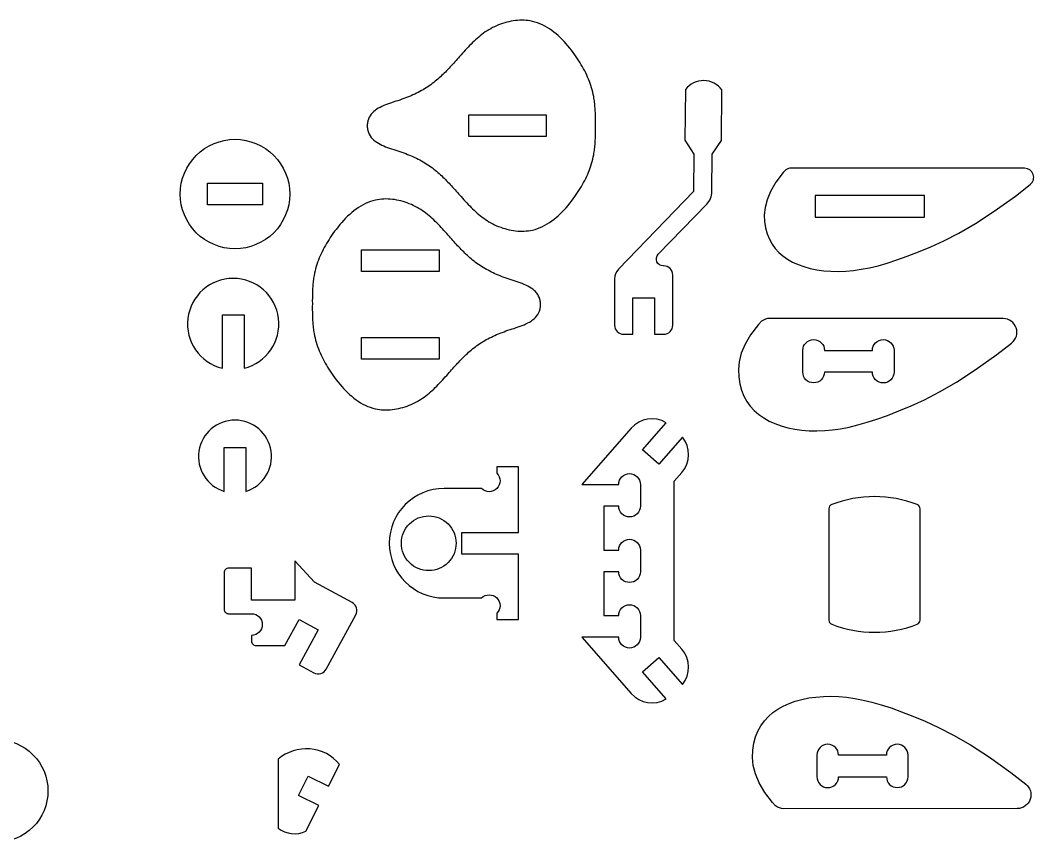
# Model space of a CAD drawing. Header units: millimetres. Extents: x 32 to 1015, y -334 to 535.
# Drawn here: x 469.4 to 693.9, y 353.9 to 535.1 of the extents above; entities that cross this region are included whole.
import ezdxf

# ---------------------------------------------------------------- set-up
doc = ezdxf.new("R2010")
doc.units = ezdxf.units.MM
for name, color, linetype in [('External Cut', 1, 'Continuous'), ('Internal Cut', 5, 'Continuous'), ('Pocket Cut 1.1mm', 3, 'Continuous')]:
    doc.layers.add(name, color=color, linetype=linetype)

msp = doc.modelspace()

# ---------------------------------------------------------------- linework, layer by layer
at = {"layer": 'External Cut', "flags": 128}
for points in [[(596.803097, 511.700561), (596.804621, 512.023443), (596.805437, 512.346847), (596.805289, 512.670669), (596.803923, 512.994807), (596.801085, 513.319159), (596.796521, 513.643621), (596.789974, 513.968092), (596.781193, 514.29247), (596.769921, 514.61665), (596.755904, 514.940532), (596.738888, 515.264012), (596.718619, 515.586987), (596.694841, 515.909356), (596.667301, 516.231016), (596.635744, 516.551865), (596.599916, 516.871799), (596.559561, 517.190716), (596.514427, 517.508514), (596.464257, 517.82509), (596.408798, 518.140342), (596.310459, 518.633374), (596.198699, 519.12292), (596.073814, 519.609022), (595.936097, 520.091725), (595.785846, 520.571071), (595.623356, 521.047105), (595.448922, 521.51987), (595.26284, 521.98941), (595.065404, 522.455769), (594.856912, 522.918989), (594.637657, 523.379115), (594.407937, 523.836189), (594.168045, 524.290257), (593.918278, 524.74136), (593.658932, 525.189544), (593.390301, 525.634851), (593.112682, 526.077324), (592.826369, 526.517009), (592.531658, 526.953947), (592.228845, 527.388183), (591.861155, 527.897268), (591.482591, 528.401103), (591.093163, 528.898143), (590.692883, 529.386847), (590.281763, 529.86567), (589.859813, 530.333069), (589.427045, 530.787502), (588.983471, 531.227424), (588.529101, 531.651293), (588.063947, 532.057566), (587.588021, 532.444698), (587.101334, 532.811148), (586.603897, 533.155372), (586.095721, 533.475825), (585.576819, 533.770966), (585.0472, 534.039252), (584.506877, 534.279137), (583.955861, 534.489081), (583.394164, 534.667538), (582.821795, 534.812967), (582.366691, 534.902919), (581.905893, 534.972163), (581.440234, 535.021155), (580.970545, 535.05035), (580.497658, 535.060202), (580.022404, 535.051166), (579.545616, 535.023697), (579.068124, 534.97825), (578.59076, 534.91528), (578.114356, 534.835242), (577.639744, 534.738591), (577.167755, 534.625781), (576.69922, 534.497268), (576.234972, 534.353507), (575.775842, 534.194952), (575.322661, 534.022058), (574.876262, 533.83528), (574.437475, 533.635074), (574.007133, 533.421893), (573.586066, 533.196194), (573.181442, 532.962382), (572.786121, 532.71745), (572.399621, 532.461957), (572.02146, 532.196462), (571.651159, 531.921524), (571.288234, 531.6377), (570.932205, 531.345549), (570.58259, 531.045631), (570.238908, 530.738502), (569.900677, 530.424723), (569.567417, 530.104851), (569.238645, 529.779445), (568.91388, 529.449064), (568.592642, 529.114266), (568.274448, 528.775609), (567.958817, 528.433653), (567.645268, 528.088955), (567.333319, 527.742075), (567.022489, 527.39357), (566.712297, 527.044), (566.452725, 526.750882), (566.193087, 526.457719), (565.933204, 526.164821), (565.6729, 525.872497), (565.412, 525.581059), (565.150325, 525.290816), (564.8877, 525.002078), (564.623948, 524.715156), (564.358891, 524.43036), (564.092354, 524.148), (563.824159, 523.868385), (563.55413, 523.591827), (563.28209, 523.318636), (563.007863, 523.049121), (562.731272, 522.783592), (562.45214, 522.522361), (562.17029, 522.265737), (561.885545, 522.014029), (561.59773, 521.76755), (561.306667, 521.526608), (560.985933, 521.270889), (560.660978, 521.021957), (560.331638, 520.779669), (559.997752, 520.54388), (559.659157, 520.314448), (559.315689, 520.09123), (558.967185, 519.874083), (558.613483, 519.662863), (558.254419, 519.457427), (557.889831, 519.257632), (557.519556, 519.063335), (557.14343, 518.874393), (556.761291, 518.690662), (556.372977, 518.512), (555.978323, 518.338262), (555.577167, 518.169307), (555.169347, 518.00499), (554.754698, 517.845168), (554.333059, 517.689699), (553.904266, 517.53844), (553.459655, 517.388062), (553.009651, 517.240289), (552.556477, 517.093493), (552.102355, 516.946045), (551.649509, 516.796317), (551.200162, 516.642682), (550.756536, 516.483511), (550.320853, 516.317177), (549.895338, 516.142052), (549.482212, 515.956508), (549.083698, 515.758916), (548.70202, 515.54765), (548.3394, 515.32108), (547.998061, 515.077579), (547.680225, 514.81552), (547.388117, 514.533274), (547.123957, 514.229213), (546.88997, 513.901709), (546.688377, 513.549135), (546.521403, 513.169862), (546.495478, 513.099433), (546.470737, 513.028165), (546.447195, 512.956114), (546.424869, 512.88334), (546.403775, 512.809899), (546.383928, 512.735851), (546.365344, 512.661253), (546.348041, 512.586162), (546.332033, 512.510637), (546.317337, 512.434736), (546.303968, 512.358517), (546.291943, 512.282037), (546.281278, 512.205355), (546.271989, 512.128528), (546.264091, 512.051614), (546.257602, 511.974672), (546.252536, 511.897759), (546.24891, 511.820933), (546.24674, 511.744252), (546.246042, 511.667774), (546.246839, 511.591297), (546.249109, 511.514619), (546.252834, 511.437798), (546.258, 511.360891), (546.264589, 511.283958), (546.272586, 511.207054), (546.281975, 511.130239), (546.29274, 511.053571), (546.304864, 510.977107), (546.318331, 510.900905), (546.333126, 510.825023), (546.349232, 510.749519), (546.366633, 510.674451), (546.385313, 510.599877), (546.405256, 510.525854), (546.426446, 510.452441), (546.448866, 510.379696), (546.472501, 510.307676), (546.497335, 510.236439), (546.523351, 510.166044), (546.690817, 509.786988), (546.892867, 509.434676), (547.127279, 509.107476), (547.391832, 508.803758), (547.684307, 508.521891), (548.002482, 508.260244), (548.344137, 508.017186), (548.70705, 507.791087), (549.089002, 507.580316), (549.487772, 507.383241), (549.901138, 507.198233), (550.32688, 507.02366), (550.762778, 506.857891), (551.20661, 506.699296), (551.656157, 506.546244), (552.109196, 506.397103), (552.563509, 506.250244), (553.016873, 506.104036), (553.467068, 505.956847), (553.911874, 505.807046), (554.340863, 505.656343), (554.762703, 505.501421), (555.177559, 505.342137), (555.585592, 505.178349), (555.986967, 505.009914), (556.381845, 504.836689), (556.770391, 504.65853), (557.152768, 504.475295), (557.529138, 504.286841), (557.899665, 504.093024), (558.264512, 503.893702), (558.623842, 503.688732), (558.977818, 503.477971), (559.326603, 503.261276), (559.67036, 503.038504), (560.009253, 502.809512), (560.343445, 502.574156), (560.673098, 502.332295), (560.998376, 502.083785), (561.319442, 501.828482), (561.610817, 501.587918), (561.898952, 501.341812), (562.184022, 501.090474), (562.466205, 500.834216), (562.745675, 500.573347), (563.022611, 500.308177), (563.297188, 500.039018), (563.569581, 499.76618), (563.839969, 499.489972), (564.108526, 499.210706), (564.375429, 498.928691), (564.640855, 498.644239), (564.904979, 498.357659), (565.167979, 498.069263), (565.43003, 497.779359), (565.691308, 497.488259), (565.95199, 497.196274), (566.212253, 496.903713), (566.472271, 496.610887), (566.732223, 496.318106), (567.042868, 495.968938), (567.35415, 495.620837), (567.666548, 495.274362), (567.980544, 494.930071), (568.296619, 494.588524), (568.615252, 494.250281), (568.936924, 493.915899), (569.262117, 493.58594), (569.59131, 493.260961), (569.924985, 492.941521), (570.263623, 492.628181), (570.607703, 492.321499), (570.957706, 492.022034), (571.314114, 491.730345), (571.677407, 491.446992), (572.048065, 491.172534), (572.426569, 490.90753), (572.8134, 490.652539), (573.209039, 490.40812), (573.613966, 490.174833), (574.035325, 489.94968), (574.465943, 489.737057), (574.904989, 489.53742), (575.351631, 489.351222), (575.805035, 489.178916), (576.264371, 489.020957), (576.728805, 488.877797), (577.197506, 488.749892), (577.669641, 488.637695), (578.144378, 488.541659), (578.620885, 488.462239), (579.09833, 488.399888), (579.575881, 488.355061), (580.052705, 488.32821), (580.527969, 488.319791), (581.000843, 488.330256), (581.470494, 488.36006), (581.936089, 488.409656), (582.396797, 488.479498), (582.851784, 488.57004), (583.423964, 488.716211), (583.985429, 488.895397), (584.536173, 489.106055), (585.076184, 489.346641), (585.605454, 489.615613), (586.123973, 489.911427), (586.631733, 490.232539), (587.128723, 490.577408), (587.614935, 490.944488), (588.090358, 491.332238), (588.554984, 491.739114), (589.008804, 492.163572), (589.451807, 492.604069), (589.883985, 493.059063), (590.305329, 493.527009), (590.715828, 494.006365), (591.115473, 494.495587), (591.504256, 494.993132), (591.882167, 495.497457), (592.249196, 496.007019), (592.551446, 496.441647), (592.845589, 496.878967), (593.131332, 497.319023), (593.408377, 497.761856), (593.67643, 498.207511), (593.935195, 498.65603), (594.184377, 499.107458), (594.423679, 499.561836), (594.652807, 500.019208), (594.871464, 500.479618), (595.079356, 500.943108), (595.276186, 501.409722), (595.461659, 501.879503), (595.63548, 502.352494), (595.797353, 502.828739), (595.946982, 503.30828), (596.084072, 503.79116), (596.208327, 504.277424), (596.319452, 504.767114), (596.417151, 505.260273), (596.472201, 505.575597), (596.52196, 505.892238), (596.566682, 506.210094), (596.606623, 506.529064), (596.642037, 506.849044), (596.673177, 507.169933), (596.7003, 507.491628), (596.72366, 507.814028), (596.74351, 508.13703), (596.760106, 508.460531), (596.773703, 508.784431), (596.784554, 509.108626), (596.792915, 509.433014), (596.799041, 509.757493), (596.803185, 510.081962), (596.805602, 510.406317), (596.806547, 510.730456), (596.806275, 511.054278), (596.80504, 511.377681), (596.803097, 511.700561)], [(534.087276, 472.089827), (534.085333, 471.766947), (534.084098, 471.443545), (534.083826, 471.119723), (534.084771, 470.795583), (534.087188, 470.471228), (534.091332, 470.14676), (534.097458, 469.82228), (534.105819, 469.497892), (534.11667, 469.173697), (534.130267, 468.849798), (534.146863, 468.526296), (534.166713, 468.203294), (534.190073, 467.880894), (534.217196, 467.559199), (534.248336, 467.23831), (534.28375, 466.91833), (534.323691, 466.59936), (534.368413, 466.281504), (534.418172, 465.964863), (534.473222, 465.649539), (534.570921, 465.15638), (534.682046, 464.66669), (534.806301, 464.180427), (534.943391, 463.697546), (535.09302, 463.218005), (535.254893, 462.74176), (535.428714, 462.268769), (535.614187, 461.798988), (535.811017, 461.332374), (536.018909, 460.868884), (536.237566, 460.408474), (536.466694, 459.951102), (536.705996, 459.496724), (536.955178, 459.045297), (537.213943, 458.596777), (537.481996, 458.151122), (537.759041, 457.708289), (538.044784, 457.268234), (538.338927, 456.830913), (538.641177, 456.396285), (539.008206, 455.886723), (539.386117, 455.382398), (539.774899, 454.884853), (540.174545, 454.395631), (540.585044, 453.916275), (541.006388, 453.448329), (541.438566, 452.993335), (541.881569, 452.552838), (542.335388, 452.12838), (542.800015, 451.721504), (543.275438, 451.333755), (543.76165, 450.966674), (544.25864, 450.621806), (544.7664, 450.300693), (545.284919, 450.004879), (545.814189, 449.735907), (546.3542, 449.495321), (546.904944, 449.284663), (547.466409, 449.105477), (548.038588, 448.959306), (548.493576, 448.868764), (548.954284, 448.798922), (549.419879, 448.749326), (549.88953, 448.719522), (550.362403, 448.709057), (550.837668, 448.717477), (551.314492, 448.744327), (551.792043, 448.789155), (552.269488, 448.851505), (552.745995, 448.930925), (553.220732, 449.026961), (553.692867, 449.139158), (554.161568, 449.267063), (554.626002, 449.410223), (555.085338, 449.568182), (555.538742, 449.740488), (555.985384, 449.926687), (556.42443, 450.126324), (556.855048, 450.338946), (557.276407, 450.564099), (557.681334, 450.797386), (558.076973, 451.041805), (558.463804, 451.296796), (558.842308, 451.5618), (559.212966, 451.836258), (559.576259, 452.119611), (559.932667, 452.4113), (560.28267, 452.710765), (560.62675, 453.017447), (560.965388, 453.330787), (561.299063, 453.650227), (561.628256, 453.975206), (561.953449, 454.305166), (562.275121, 454.639547), (562.593754, 454.97779), (562.909829, 455.319337), (563.223825, 455.663628), (563.536223, 456.010103), (563.847505, 456.358204), (564.15815, 456.707372), (564.418102, 457.000153), (564.67812, 457.292979), (564.938383, 457.58554), (565.199065, 457.877526), (565.460343, 458.168625), (565.722394, 458.458529), (565.985394, 458.746926), (566.249518, 459.033505), (566.514944, 459.317958), (566.781847, 459.599972), (567.050404, 459.879238), (567.320792, 460.155446), (567.593185, 460.428284), (567.867762, 460.697443), (568.144698, 460.962613), (568.424168, 461.223482), (568.706351, 461.47974), (568.991421, 461.731078), (569.279556, 461.977184), (569.570931, 462.217749), (569.891997, 462.473051), (570.217275, 462.721561), (570.546928, 462.963422), (570.88112, 463.198778), (571.220013, 463.42777), (571.56377, 463.650542), (571.912555, 463.867237), (572.266531, 464.077999), (572.625861, 464.282968), (572.990708, 464.48229), (573.361235, 464.676107), (573.737605, 464.864561), (574.119982, 465.047796), (574.508528, 465.225955), (574.903406, 465.39918), (575.304781, 465.567616), (575.712814, 465.731403), (576.12767, 465.890687), (576.54951, 466.045609), (576.978499, 466.196312), (577.423305, 466.346113), (577.8735, 466.493302), (578.326864, 466.63951), (578.781177, 466.78637), (579.234216, 466.93551), (579.683763, 467.088562), (580.127595, 467.247157), (580.563493, 467.412926), (580.989235, 467.587499), (581.402601, 467.772507), (581.801371, 467.969582), (582.183323, 468.180353), (582.546236, 468.406452), (582.887891, 468.64951), (583.206066, 468.911157), (583.498541, 469.193024), (583.763094, 469.496742), (583.997506, 469.823942), (584.199556, 470.176254), (584.367022, 470.55531), (584.393038, 470.625706), (584.417872, 470.696942), (584.441507, 470.768962), (584.463927, 470.841707), (584.485117, 470.91512), (584.50506, 470.989143), (584.52374, 471.063717), (584.541141, 471.138785), (584.557247, 471.214289), (584.572042, 471.290171), (584.585509, 471.366373), (584.597633, 471.442837), (584.608398, 471.519506), (584.617787, 471.59632), (584.625784, 471.673224), (584.632373, 471.750158), (584.637539, 471.827064), (584.641264, 471.903885), (584.643534, 471.980563), (584.644331, 472.05704), (584.643633, 472.133518), (584.641463, 472.210199), (584.637837, 472.287025), (584.632771, 472.363938), (584.626282, 472.44088), (584.618384, 472.517794), (584.609095, 472.594621), (584.59843, 472.671303), (584.586405, 472.747783), (584.573036, 472.824002), (584.55834, 472.899903), (584.542332, 472.975428), (584.525028, 473.050519), (584.506445, 473.125117), (584.486598, 473.199166), (584.465504, 473.272606), (584.443178, 473.34538), (584.419636, 473.417431), (584.394895, 473.488699), (584.36897, 473.559128), (584.201996, 473.938401), (584.000403, 474.290975), (583.766416, 474.618479), (583.502256, 474.92254), (583.210148, 475.204786), (582.892312, 475.466846), (582.550973, 475.710346), (582.188353, 475.936916), (581.806675, 476.148182), (581.408161, 476.345774), (580.995035, 476.531318), (580.56952, 476.706444), (580.133837, 476.872777), (579.690211, 477.031948), (579.240864, 477.185583), (578.788018, 477.335311), (578.333896, 477.482759), (577.880722, 477.629556), (577.430718, 477.777329), (576.986107, 477.927706), (576.557314, 478.078966), (576.135675, 478.234435), (575.721026, 478.394256), (575.313206, 478.558573), (574.91205, 478.727528), (574.517396, 478.901266), (574.129082, 479.079928), (573.746943, 479.263659), (573.370817, 479.452602), (573.000542, 479.646899), (572.635954, 479.846693), (572.27689, 480.052129), (571.923188, 480.263349), (571.574684, 480.480497), (571.231216, 480.703715), (570.892621, 480.933146), (570.558735, 481.168935), (570.229395, 481.411223), (569.90444, 481.660155), (569.583706, 481.915874), (569.292643, 482.156816), (569.004828, 482.403296), (568.720083, 482.655003), (568.438233, 482.911627), (568.159101, 483.172859), (567.88251, 483.438387), (567.608283, 483.707902), (567.336243, 483.981093), (567.066214, 484.257652), (566.798019, 484.537266), (566.531482, 484.819626), (566.266425, 485.104422), (566.002673, 485.391345), (565.740048, 485.680082), (565.478373, 485.970325), (565.217472, 486.261764), (564.957169, 486.554087), (564.697286, 486.846985), (564.437648, 487.140149), (564.178076, 487.433266), (563.867884, 487.782837), (563.557054, 488.131341), (563.245105, 488.478222), (562.931556, 488.822919), (562.615925, 489.164876), (562.297731, 489.503532), (561.976493, 489.83833), (561.651728, 490.168712), (561.322956, 490.494117), (560.989696, 490.813989), (560.651465, 491.127768), (560.307783, 491.434897), (559.958168, 491.734815), (559.602139, 492.026966), (559.239214, 492.31079), (558.868913, 492.585728), (558.490752, 492.851223), (558.104252, 493.106716), (557.708931, 493.351648), (557.304307, 493.58546), (556.88324, 493.81116), (556.452898, 494.02434), (556.014111, 494.224546), (555.567712, 494.411324), (555.114531, 494.584218), (554.655401, 494.742773), (554.191153, 494.886534), (553.722618, 495.015047), (553.250629, 495.127857), (552.776017, 495.224508), (552.299613, 495.304546), (551.822249, 495.367516), (551.344757, 495.412963), (550.867969, 495.440432), (550.392715, 495.449468), (549.919828, 495.439616), (549.450139, 495.410422), (548.98448, 495.36143), (548.523682, 495.292185), (548.068578, 495.202233), (547.496209, 495.056804), (546.934512, 494.878347), (546.383496, 494.668403), (545.843173, 494.428518), (545.313554, 494.160233), (544.794652, 493.865092), (544.286476, 493.544638), (543.789039, 493.200414), (543.302352, 492.833965), (542.826426, 492.446832), (542.361272, 492.040559), (541.906902, 491.61669), (541.463328, 491.176768), (541.03056, 490.722335), (540.60861, 490.254936), (540.19749, 489.776113), (539.79721, 489.287409), (539.407782, 488.790369), (539.029218, 488.286534), (538.661528, 487.777449), (538.358715, 487.343213), (538.064004, 486.906275), (537.777691, 486.466591), (537.500072, 486.024117), (537.231441, 485.57881), (536.972094, 485.130627), (536.722328, 484.679523), (536.482436, 484.225456), (536.252716, 483.768381), (536.033461, 483.308255), (535.824969, 482.845035), (535.627533, 482.378677), (535.441451, 481.909137), (535.267017, 481.436371), (535.104527, 480.960337), (534.954276, 480.480991), (534.816559, 479.998288), (534.691674, 479.512186), (534.579914, 479.022641), (534.481575, 478.529608), (534.426116, 478.214357), (534.375946, 477.89778), (534.330812, 477.579982), (534.290457, 477.261065), (534.254629, 476.941131), (534.223072, 476.620283), (534.195532, 476.298623), (534.171754, 475.976254), (534.151485, 475.653278), (534.134469, 475.329798), (534.120452, 475.005916), (534.10918, 474.681736), (534.100399, 474.357359), (534.093852, 474.032888), (534.089288, 473.708425), (534.08645, 473.384073), (534.085084, 473.059935), (534.084936, 472.736113), (534.085752, 472.412709), (534.087276, 472.089827)]]:
    msp.add_lwpolyline(points, dxfattribs=at)
for points in [[(603.062608, 465.461035), (605.083658, 465.461035), (605.083658, 473.545236), (609.883652, 473.545236), (609.883652, 465.461035), (611.904702, 465.461035, 0.414214), (613.925752, 467.482085), (613.925752, 478.597861, 0.414214), (611.904702, 480.618911), (611.806956, 480.618911, -0.661891), (610.716604, 483.187668), (621.442075, 494.293909, 0.19179), (622.576369, 497.061398), (622.659571, 505.379368), (624.710842, 508.390576), (624.823134, 519.616687, 0.5), (616.739338, 519.697547), (616.627046, 508.471436), (618.617673, 505.419798), (618.53447, 497.101828), (601.892429, 479.868971, 0.194384), (601.041558, 477.763031), (601.041558, 467.482085, 0.414214), (603.062608, 465.461035)], [(529.086696, 496.550876, -0.414214), (516.960395, 484.424575, -0.414214), (504.834094, 496.550876, -0.414214), (516.960395, 508.677177, -0.414214), (529.086696, 496.550876)], [(638.9793, 501.922558), (638.379691, 501.286784), (636.748116, 499.144522), (635.576247, 497.142952), (634.801627, 495.279856), (634.362039, 493.548047), (634.198672, 491.936041), (634.258162, 490.4313), (634.491321, 489.026654), (634.854888, 487.729216), (635.333499, 486.545382), (635.92187, 485.469935), (636.617187, 484.494861), (637.41822, 483.612922), (638.324649, 482.818385), (639.336177, 482.107235), (640.451736, 481.476921), (641.667941, 480.926579), (642.976803, 480.458111), (644.368982, 480.073719), (645.834896, 479.775232), (647.364818, 479.564155), (648.948965, 479.441715), (650.57755, 479.40891), (652.240693, 479.466549), (653.933741, 479.616136), (655.673782, 479.86271), (657.483986, 480.212558), (659.38709, 480.672168), (661.405176, 481.248017), (663.559777, 481.946431), (665.872051, 482.77353), (668.360987, 483.734478), (671.047562, 484.848003), (673.98942, 486.199237), (677.26189, 487.893821), (680.940371, 490.038483), (685.097902, 492.739672), (689.805697, 496.10327), (693.090282, 498.65003, 0.714484), (691.852946, 502.268264), (640.1503, 502.295607, 0.155709), (638.9793, 501.922558)], [(514.152122, 457.945275), (514.152122, 469.78244), (518.952116, 469.78244), (518.952116, 457.945275, 0.886757), (516.552119, 477.866641, 0.886757), (514.152122, 457.945275)], [(633.572118, 468.355785), (632.874354, 467.615936), (631.173376, 465.382548), (629.935842, 463.268822), (629.106607, 461.274368), (628.630528, 459.398796), (628.452459, 457.641716), (628.517255, 456.002739), (628.769773, 454.481473), (629.163323, 453.077035), (629.685045, 451.786567), (630.330533, 450.606717), (631.095383, 449.534134), (631.97519, 448.565465), (632.965548, 447.69736), (634.062054, 446.926466), (635.260301, 446.249432), (636.555081, 445.663535), (637.937973, 445.168569), (639.39975, 444.764961), (640.931189, 444.453132), (642.523062, 444.233508), (644.166145, 444.106513), (645.851212, 444.07257), (647.569038, 444.132104), (649.315512, 444.286411), (651.106985, 444.540273), (652.96492, 444.899346), (654.910784, 445.369283), (656.966041, 445.955739), (659.152156, 446.664368), (661.490593, 447.500825), (664.002819, 448.470765), (666.718389, 449.596309), (669.699228, 450.965447), (673.015352, 452.682636), (676.736777, 454.852334), (680.933517, 457.578999), (685.67559, 460.967088), (688.975816, 463.525975, 0.714484), (687.119813, 468.953326), (635.417166, 468.98067, 0.165016), (633.572118, 468.355785)], [(612.445312, 445.850675, 0.365977), (604.707412, 444.669759), (593.808693, 432.185046), (601.946506, 432.185046, -0.414214), (604.346503, 434.585043, -0.414214), (606.7465, 432.185046), (606.7465, 427.385052, -0.414214), (604.346503, 424.985055, -0.414214), (601.946506, 427.385052), (598.6623, 427.385052), (598.6623, 417.658748), (601.946506, 417.658748, -0.414214), (604.346503, 420.058745, -0.414214), (606.7465, 417.658748), (606.7465, 412.858754, -0.414214), (604.346503, 410.458757, -0.414214), (601.946506, 412.858754), (598.6623, 412.858754), (598.6623, 403.13245), (601.946506, 403.13245, -0.414214), (604.346503, 405.532447, -0.414214), (606.7465, 403.13245), (606.7465, 398.332456, -0.414214), (604.346503, 395.932459, -0.414214), (601.946506, 398.332456), (593.808693, 398.332456), (604.707412, 385.847743, 0.365977), (612.445312, 384.666827), (607.184621, 390.69306), (610.800629, 393.849709), (616.06132, 387.823476, 0.365977), (615.936068, 395.649967), (614.242035, 397.590518), (614.242035, 432.926984), (615.936068, 434.867535, 0.365977), (616.06132, 442.694026), (610.800629, 436.667793), (607.184621, 439.824442), (612.445312, 445.850675)], [(514.560398, 430.649391), (514.560398, 440.390176), (519.360392, 440.390176), (519.360392, 430.649391, 0.859604), (516.960395, 446.453327, 0.859604), (514.560398, 430.649391)], [(579.756272, 421.557439), (579.756272, 436.083737), (574.956277, 436.083737), (574.956277, 434.677852, -1), (571.562169, 431.283743), (563.25885, 431.283743, 1), (563.25885, 407.031142), (571.562169, 407.031142, -1), (574.956277, 403.637033), (574.956277, 402.231148), (579.756272, 402.231148), (579.756272, 416.757445), (567.1815, 416.757445), (567.1815, 421.557439), (579.756272, 421.557439)], [(649.142462, 401.191308, 0.186244), (668.059491, 401.191308, 0.310029), (668.706228, 402.13408), (668.706228, 426.788482, 0.310029), (668.059491, 427.731253, 0.186244), (649.142462, 427.731253, 0.310029), (648.495726, 426.788482), (648.495726, 402.13408, 0.310029), (649.142462, 401.191308)], [(514.54172, 412.640563), (514.54172, 404.556363, 0.414214), (515.552245, 403.545838), (520.60487, 403.545838, -1), (520.60487, 398.745844), (520.60487, 397.482687, 0.414214), (521.615396, 396.472162), (528.009356, 396.472162), (531.169499, 402.290245), (535.387456, 399.999223), (531.164476, 392.224371), (534.444516, 390.442788, 0.414214), (537.185139, 391.25413), (543.718848, 403.283223, 0.414214), (542.907507, 406.023846), (534.581175, 410.546367), (530.204859, 415.26061), (530.204859, 406.577413), (520.60487, 406.577413), (520.60487, 413.651088), (515.552245, 413.651088, 0.414214), (514.54172, 412.640563)], [(636.685844, 360.963123), (635.98808, 361.702972), (634.287101, 363.93636), (633.049567, 366.050086), (632.220333, 368.04454), (631.744253, 369.920112), (631.566184, 371.677192), (631.630981, 373.316169), (631.883498, 374.837435), (632.277049, 376.241873), (632.798771, 377.532341), (633.444259, 378.712191), (634.209109, 379.784774), (635.088916, 380.753443), (636.079274, 381.621548), (637.175779, 382.392442), (638.374026, 383.069476), (639.668806, 383.655373), (641.051698, 384.150338), (642.513476, 384.553947), (644.044914, 384.865776), (645.636788, 385.0854), (647.279871, 385.212395), (648.964938, 385.246338), (650.682764, 385.186804), (652.429238, 385.032497), (654.22071, 384.778634), (656.078646, 384.419562), (658.02451, 383.949625), (660.079766, 383.363169), (662.265881, 382.65454), (664.604319, 381.818083), (667.116545, 380.848143), (669.832115, 379.722599), (672.812954, 378.353461), (676.129078, 376.636272), (679.850502, 374.466573), (684.047243, 371.739909), (688.789316, 368.35182), (692.089542, 365.792933, -0.714484), (690.233538, 360.365582), (638.530892, 360.338238, -0.165016), (636.685844, 360.963123)], [(475.530049, 364.272098, -0.414214), (464.181684, 352.923733, -0.414214), (452.83332, 364.272098, -0.414214), (464.181684, 375.620462, -0.414214), (475.530049, 364.272098)], [(526.528809, 371.282277), (526.528809, 356.025468, 0.278069), (532.661405, 355.335797), (535.517135, 361.010331), (531.003819, 363.281674), (533.161594, 367.569324), (537.674911, 365.297981), (540.111528, 370.139709, 0.423887), (526.528809, 371.282277)]]:
    msp.add_lwpolyline(points, format="xyb", dxfattribs=at)
at = {"layer": 'Internal Cut', "flags": 128}
for points in [[(585.898409, 514.093486), (585.901521, 509.293493), (568.722599, 509.282353), (568.719486, 514.082346), (585.898409, 514.093486)], [(510.897245, 494.150879), (510.897245, 498.950873), (523.023546, 498.950873), (523.023546, 494.150879), (510.897245, 494.150879)], [(645.441171, 496.229658), (645.438633, 491.429665), (669.691231, 491.416838), (669.693769, 496.216832), (645.441171, 496.229658)], [(544.995159, 479.409061), (544.998272, 484.209054), (562.177195, 484.197914), (562.174082, 479.397921), (544.995159, 479.409061)], [(544.982544, 459.956458), (544.985657, 464.756451), (562.164579, 464.74531), (562.161466, 459.945317), (544.982544, 459.956458)]]:
    msp.add_lwpolyline(points, dxfattribs=at)
for points in [[(642.728553, 461.903127, -0.414214), (645.129819, 464.301854, -0.414214), (647.528546, 461.900588), (658.139058, 461.894977, -0.414214), (660.540324, 464.293704, -0.414214), (662.939051, 461.892438), (662.936513, 457.092445, -0.414214), (660.535247, 454.693717, -0.414214), (658.136519, 457.094983), (647.526008, 457.100595, -1), (642.726014, 457.103133), (642.728553, 461.903127)], [(645.842278, 367.415781, 0.414214), (648.243544, 365.017054, 0.414214), (650.642272, 367.41832), (661.252784, 367.423931, 0.414214), (663.654049, 365.025204, 0.414214), (666.052777, 367.42647), (666.050238, 372.226463, 0.414214), (663.648972, 374.625191, 0.414214), (661.250245, 372.223925), (650.639733, 372.218313, 1), (645.83974, 372.215775), (645.842278, 367.415781)]]:
    msp.add_lwpolyline(points, format="xyb", dxfattribs=at)
at = {"layer": 'Pocket Cut 1.1mm', "flags": 128}
msp.add_lwpolyline([(559.863627, 425.220593, -0.414214), (565.926778, 419.157442, -0.414214), (559.863627, 413.094292, -0.414214), (553.800477, 419.157442, -0.414214), (559.863627, 425.220593)], format="xyb", dxfattribs=at)

doc.saveas('drawing.dxf')
